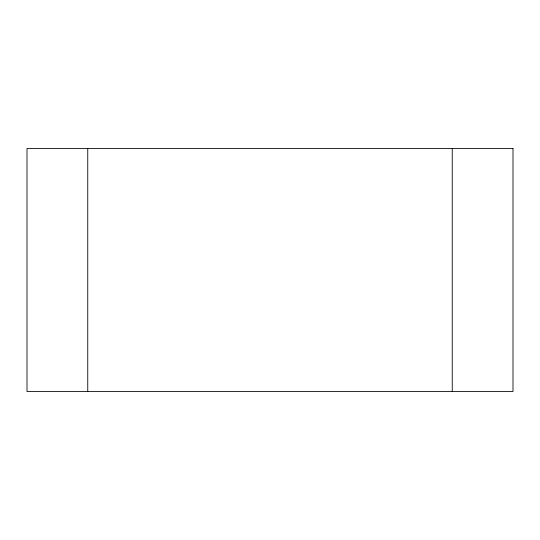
<?xml version="1.0" encoding="UTF-8"?>
<svg xmlns="http://www.w3.org/2000/svg" width="540" height="540" viewBox="0 0 540 540"><rect width="100%" height="100%" fill="white"/><g stroke="black" fill="none" stroke-linecap="round" stroke-linejoin="round"><path stroke-width="0.81" d="M452.25 148.5L452.25 391.5M87.75 148.5L87.75 391.5M513 148.5L27 148.5L27 391.5L513 391.5L513 148.5"/></g></svg>
